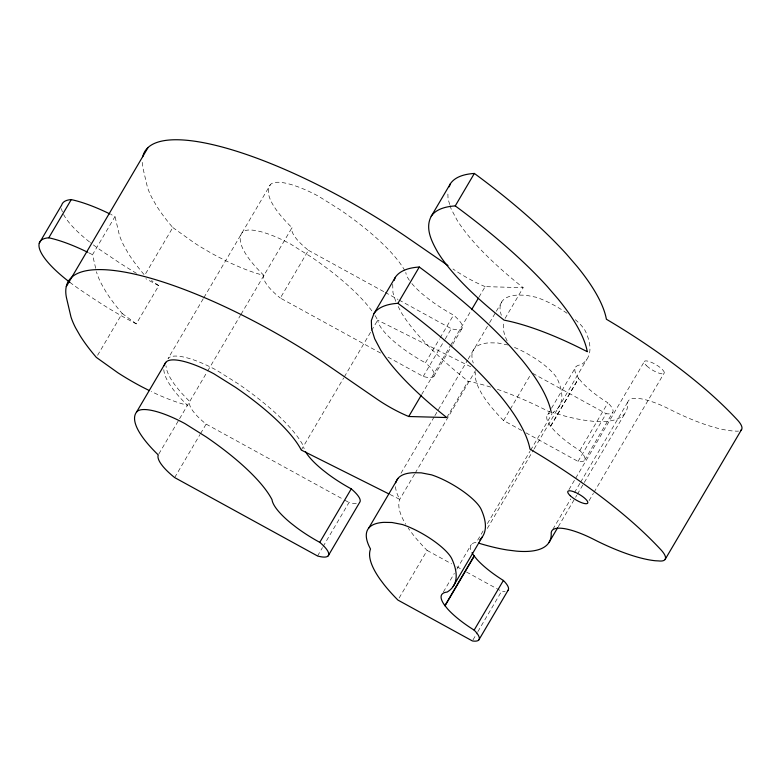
<?xml version="1.0" encoding="UTF-8"?>
<svg xmlns="http://www.w3.org/2000/svg" width="781" height="781" viewBox="0 0 781 781"><rect width="100%" height="100%" fill="white"/><g stroke="black" fill="none" stroke-linecap="round" stroke-linejoin="round"><path stroke-width="0.59" stroke-dasharray="3.9 2.93" d="M525.925 432.811L578.047 461.405A27.979 7.8 30.5 0 0 579.814 450.588A50.482 14.078 30.5 0 1 553.202 429.325L550.127 425.489A50.482 14.078 30.5 0 1 549.814 413.217M550.556 426.094L578.672 378.287L578.223 377.74A50.482 14.078 30.5 0 1 580.879 364.805A214.599 59.854 30.5 0 0 585.691 331.74A39.001 10.875 30.5 0 0 575.324 319.693M95.672 268.313L92.529 254.713L115.012 216.522A80.521 22.464 30.5 0 0 111.029 214.502M97.576 355.316L122.197 313.474A235.589 65.711 30.5 0 1 105.952 291.791L101.423 283.884A235.589 65.711 30.5 0 1 96.815 272.979L96.453 271.71M142.24 162.35A218.348 60.898 30.5 0 0 143.108 168.774L147.394 187.04A235.589 65.711 30.5 0 0 152.002 197.944L156.532 205.852A235.589 65.711 30.5 0 0 172.786 227.535L144.68 275.273A235.589 65.711 30.5 0 1 128.435 253.6L123.906 245.683A235.589 65.711 30.5 0 1 119.298 234.788L115.012 216.522M69.812 282.292A76.577 21.36 30.5 0 0 86.144 293.695A132.526 36.961 30.5 0 0 136.275 323.871L158.758 285.67L151.504 280.496M203.275 298.693L168.042 358.567A54.748 15.269 30.5 0 1 216.337 370.077L237.707 383.481A130.534 36.404 30.5 0 1 303.506 446.224A57.228 15.962 30.5 0 0 304.17 448.811M203.9 297.639L270.324 184.765A54.748 15.269 30.5 0 1 318.619 196.275L339.989 209.679A130.534 36.404 30.5 0 1 404.802 270.587M158.865 453.917L178.956 419.778M179.571 418.743L207.043 372.059M207.658 371.004L240.421 315.329M241.046 314.284L292.016 227.671A117.609 32.802 30.5 0 1 270.324 184.765M174.661 477.581L199.965 434.597M200.58 433.543L206.135 424.112A47.602 13.277 30.5 0 1 194.391 412.915L192.809 410.884A47.602 13.277 30.5 0 1 189.734 401.473A117.609 32.802 30.5 0 1 166.041 365.84M380.552 353.051L280.32 298.059L308.427 250.31A47.602 13.277 30.5 0 1 296.673 239.113L295.101 237.082A47.602 13.277 30.5 0 1 292.016 227.671M301.261 450.041L343.689 377.945M344.314 376.891L370.897 331.72M371.512 330.675L377.692 320.171A130.534 36.404 30.5 0 0 374.997 315.475M388.011 357.142L423.204 376.452A29.102 8.113 30.5 0 0 425.43 362.823L439.478 338.954M440.094 337.919L453.527 315.085A57.228 15.962 30.5 0 1 430.126 300.148L425.03 296.184A57.228 15.962 30.5 0 1 411.333 282.917M317.545 555.974L322.475 547.588M323.09 546.544L349.009 502.505A29.102 8.113 30.5 0 0 356.917 503.56M423.204 376.452L444.584 340.116M445.19 339.081L451.301 328.703A29.102 8.113 30.5 0 0 453.527 315.085M421.681 394.512L450.032 346.334M450.647 345.28L470.992 310.721M479.007 297.102L485.167 286.627L523.182 287.672L504.692 319.087M433.865 376.305L452.189 345.163M452.804 344.128L461.961 328.557M400.985 473.257L434.275 416.703M434.89 415.658L467.565 360.148M468.18 359.094L489.004 323.715M489.609 322.67L495.72 312.293M496.335 311.258L502.447 300.88M446.752 417.542L468.102 381.255A148.039 41.286 30.5 0 1 491.766 387.474M414.526 474.213L399.735 499.352A158.621 44.244 30.5 0 0 405.769 524.285M415.141 473.169L475.551 370.526M399.14 598.012L427.148 550.429A158.621 44.244 30.5 0 1 413.159 534.78L409.488 529.899A158.621 44.244 30.5 0 1 408.16 527.995M521.669 430.477L503.589 420.549L509.69 410.171M510.305 409.137L531.08 373.845M443.374 591.988L454.337 573.371M456.768 569.232L471.382 544.406M547.813 414.526L550.869 409.342M551.484 408.297L575.919 366.777M483.127 530.904L476.342 542.424A50.482 14.078 30.5 0 0 471.578 551.884M487.442 523.573L529.967 451.301M530.582 450.256L552.157 413.598M487.285 528.483L533.521 449.934M534.136 448.89L586.892 359.25M550.732 426.241L578.662 378.346M579.814 450.588L607.911 402.84A50.482 14.078 30.5 0 1 581.308 381.577L578.828 378.492M472.993 639.903L477.25 632.659M477.865 631.624L501.607 591.276A27.979 7.8 30.5 0 0 505.161 591.461M578.047 461.405L606.144 413.657A27.979 7.8 30.5 0 0 607.911 402.84M584.627 460.194L612.734 412.446M568.958 489.628L575.119 479.153M575.734 478.109L644.159 361.847M552.889 529.274L570.765 498.903M574.465 492.616L580.01 483.185M580.625 482.141L628.705 400.448M558.269 526.716L576.759 495.291M577.374 494.246L625.454 412.553M589.079 500.67L593.394 493.338M594.009 492.284L664.28 372.888M507.992 344.987L497.663 342.966L489.667 342.83A132.057 36.834 30.5 0 0 473.276 363.038M470.758 366.767L377.692 320.171A57.228 15.962 30.5 0 0 396.933 343.933L402.02 347.896A57.228 15.962 30.5 0 0 425.43 362.823M389.992 494.471L399.735 499.352A132.057 36.834 30.5 0 1 395.918 482.414M308.427 250.31L384.125 291.84M385.189 292.426L397.988 299.445M399.052 300.031L451.301 328.703M532.749 373.386L606.144 413.657M206.135 424.112L343.679 499.576M344.753 500.162L349.009 502.505M427.148 550.429L451.613 563.853M456.934 566.762L461.19 569.105M466.511 572.024L501.607 591.276M136.275 323.871L122.197 313.474M172.786 227.535L194.459 242.998A87.823 24.494 30.5 0 0 218.475 257.027L226.588 261.127A87.823 24.494 30.5 0 0 263.919 275.42A47.602 13.277 30.5 0 0 267.004 284.831L268.576 286.861A47.602 13.277 30.5 0 0 280.32 298.059M398.164 306.484L401.903 313.552A207.063 57.755 30.5 0 0 468.102 381.255M449.758 204.524L448.05 199.077L447.825 191.823M450.1 205.618L451.125 208.888L456.983 219.969A207.063 57.755 30.5 0 0 523.182 287.672M395.703 301.388L392.97 292.66L392.706 284.255M409.4 280.359A57.228 15.962 30.5 0 1 405.798 272.423M263.919 275.42A117.609 32.802 30.5 0 1 242.227 232.513A54.748 15.269 30.5 0 1 290.522 244.023L311.892 257.427A130.534 36.404 30.5 0 1 373.718 313.523M485.167 286.627A52.757 14.712 30.5 0 1 452.97 268.967M514.464 347.418A39.001 10.875 30.5 0 1 557.585 379.488A214.599 59.854 30.5 0 1 552.772 412.553A173.782 48.471 30.5 0 0 583.895 420.139L592.74 421.242A173.782 48.471 30.5 0 0 627.66 404.119A51.546 14.37 30.5 0 1 669.961 409.4L674.13 411.509A101.091 28.194 30.5 0 0 731.777 430.878L734.96 431.044A31.992 8.923 30.5 0 0 738.543 431.083M497.39 389.348A148.039 41.286 30.5 0 1 549.424 411.851M163.795 369.667A117.609 32.802 30.5 0 0 187.479 405.29A87.823 24.494 30.5 0 1 151.163 391.496M88.546 252.693A80.521 22.464 30.5 0 1 92.529 254.713M158.758 285.67A132.526 36.961 30.5 0 1 145.881 278.719M136.509 273.33A132.526 36.961 30.5 0 1 108.627 255.494A76.577 21.36 30.5 0 1 90.42 242.647M89.493 241.925A76.577 21.36 30.5 0 1 62.88 213.037M62.402 211.876A76.577 21.36 30.5 0 1 61.533 208.644M567.026 313.269A39.001 10.875 30.5 0 0 536.098 297.239L525.769 295.218L517.774 295.081A132.057 36.834 30.5 0 0 501.373 315.299M507.152 340.955A158.621 44.244 30.5 0 1 504.262 321.733M503.589 420.549A158.621 44.244 30.5 0 1 489.589 404.909L485.919 400.018A158.621 44.244 30.5 0 1 475.424 372.312M646.707 365.859A11.539 3.222 30.5 0 0 663.791 373.582A11.539 3.222 30.5 0 0 652.155 362.667A11.539 3.222 30.5 0 0 646.707 365.859"/><path stroke-width="1.17" d="M474.155 630.121A50.482 14.078 30.5 0 1 447.542 608.858L444.467 605.011A50.482 14.078 30.5 0 1 447.113 592.076A214.599 59.854 30.5 0 0 451.926 559.02A39.001 10.875 30.5 0 0 402.332 524.51L392.003 522.499L384.008 522.352A132.057 36.834 30.5 0 0 370.506 549.004A158.621 44.244 30.5 0 0 380.259 579.551L383.93 584.442A158.621 44.244 30.5 0 0 397.929 600.081L472.388 640.937A27.979 7.8 30.5 0 0 474.155 630.121L503.384 580.468A50.482 14.078 30.5 0 1 476.771 559.196L473.686 555.359A50.482 14.078 30.5 0 1 472.007 552.714M551.327 412.837A299.269 83.469 30.5 0 0 522.04 360.061L511.33 347.643A299.269 83.469 30.5 0 0 419.29 267.024A207.063 57.755 30.5 0 0 395.274 277.392L373.914 313.679L371.356 320.542L371.61 328.947L374.695 338.769L380.542 349.839A207.063 57.755 30.5 0 0 446.752 417.542L408.736 416.507A52.757 14.712 30.5 0 1 376.54 398.837L328.528 365.781A218.348 60.898 30.5 0 0 66.678 298.645L70.964 316.91A235.589 65.711 30.5 0 0 75.572 327.815L80.101 335.723A235.589 65.711 30.5 0 0 96.346 357.405L118.019 372.869A87.823 24.494 30.5 0 0 142.044 386.898L149.249 390.549M394.151 280.408L395.274 277.392M431.239 216.278C424.757 228.296 431.805 241.807 437.868 252.439A207.063 57.755 30.5 0 0 504.077 320.142A148.039 41.286 30.5 0 1 587.302 351.714A299.269 83.469 30.5 0 0 558.015 298.947L547.305 286.52A299.269 83.469 30.5 0 0 455.255 205.911A207.063 57.755 30.5 0 0 431.239 216.278L450.354 183.808A207.063 57.755 30.5 0 1 474.36 173.441A299.269 83.469 30.5 0 1 566.41 254.059L577.12 266.477A299.269 83.469 30.5 0 1 606.407 319.253A224.86 62.714 30.5 0 1 669.044 360.48C693.147 378.277 716.392 397.441 736.864 419.377A31.992 8.923 30.5 0 1 740.915 430.224M449.221 186.825L450.354 183.808M39.235 243.233L61.709 205.032A76.577 21.36 30.5 0 1 71.256 199.604A80.521 22.464 30.5 0 1 110.033 214.014M69.812 282.292A76.577 21.36 30.5 0 1 48.773 237.805L71.256 199.604M66.326 286.539L147.98 147.658M305.576 451.75A57.228 15.962 30.5 0 0 322.748 469.986L327.835 473.95A57.228 15.962 30.5 0 0 351.245 488.877L319.771 542.356A29.102 8.113 30.5 0 1 317.545 555.974L174.661 477.581A47.602 13.277 30.5 0 1 162.917 466.394L161.345 464.363A47.602 13.277 30.5 0 1 158.26 454.942A117.609 32.802 30.5 0 1 136.568 412.046L165.797 362.384A54.748 15.269 30.5 0 1 214.082 373.894L235.452 387.298A130.534 36.404 30.5 0 1 301.261 450.041L388.909 493.934M373.914 313.679A207.063 57.755 30.5 0 1 397.929 303.311L419.29 267.024M455.255 205.911L474.36 173.441M408.736 416.507L421.066 395.557M471.607 309.676L478.392 298.157M328.205 555.838L359.68 502.359A29.102 8.113 30.5 0 0 351.245 488.877M368.681 528.151L397.91 478.499M453.136 586.521L482.355 536.869M444.897 605.626L474.135 555.906M445.072 605.763L474.292 556.111M478.968 639.727L508.197 590.065M549.023 542.424L557.654 527.761M665.168 559.352L741.608 429.472M447.972 265.52L404.968 235.911A218.348 60.898 30.5 0 0 142.767 156.669M319.771 542.356A57.228 15.962 30.5 0 1 296.36 527.429L291.274 523.465A57.228 15.962 30.5 0 1 272.032 499.703A130.534 36.404 30.5 0 0 206.233 436.96L184.863 423.556A54.748 15.269 30.5 0 0 136.568 412.046M478.607 543.127A173.782 48.471 30.5 0 0 507.465 550.009L516.309 551.113A173.782 48.471 30.5 0 0 551.23 533.989A51.546 14.37 30.5 0 1 593.531 539.271L597.69 541.379A101.091 28.194 30.5 0 0 655.337 560.748L658.52 560.914A31.992 8.923 30.5 0 0 660.433 549.258C639.951 527.321 616.707 508.148 592.603 490.351A224.86 62.714 30.5 0 0 529.977 449.124A299.269 83.469 30.5 0 0 500.68 396.348L489.98 383.93A299.269 83.469 30.5 0 0 397.929 303.311M395.918 482.414A132.057 36.834 30.5 0 1 413.237 472.7L421.232 472.847L431.561 474.858A39.001 10.875 30.5 0 1 481.155 509.358A214.599 59.854 30.5 0 1 479.739 539.886M164.156 365.664A117.609 32.802 30.5 0 1 165.797 362.384M503.384 580.468A27.979 7.8 30.5 0 1 507.513 590.748M48.773 237.805A80.521 22.464 30.5 0 1 87.55 252.204M570.276 495.73A11.539 3.222 30.5 0 0 587.361 503.452A11.539 3.222 30.5 0 0 575.714 492.538A11.539 3.222 30.5 0 0 570.276 495.73"/></g></svg>
